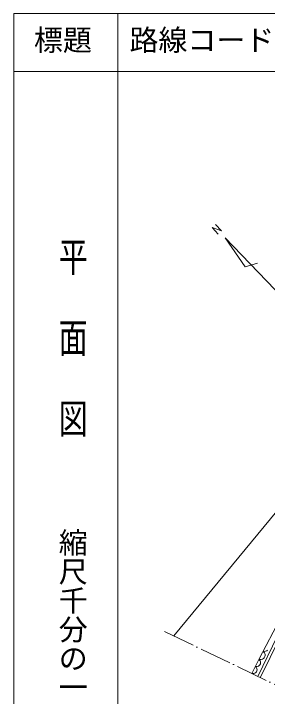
# Model space of a CAD drawing. Units: millimetres, scale not verified. Extents: x 40000 to 680000, y 20000 to 380000.
# Drawn here: x 40000 to 83801, y 261900 to 380000 of the extents above; entities that cross this region are included whole.
import ezdxf
from ezdxf.enums import TextEntityAlignment as Align

# ---------------------------------------------------------------- set-up
doc = ezdxf.new("R2010")
doc.units = ezdxf.units.MM
doc.header["$LTSCALE"] = 1000
doc.linetypes.add('USER1', pattern=[7.000001, 5.508197, -0.688525, 0.114754, -0.688525])
for name, color, linetype, lineweight in [('S-BGD', 7, 'Continuous', 13), ('S-BGD-HTXT', 6, 'Continuous', 13), ('S-SUV', 7, 'Continuous', 13), ('S-TTL', 2, 'Continuous', 13), ('S-TTL-FRAM', 2, 'Continuous', 13)]:
    doc.layers.add(name, color=color, linetype=linetype, lineweight=lineweight)
doc.styles.add('@ＭＳ ゴシック', font='')
doc.styles.add('ＭＳ ゴシック', font='')
doc.styles.get('@ＭＳ ゴシック').set_extended_font_data('@MS Gothic')
doc.styles.get('ＭＳ ゴシック').set_extended_font_data('MS Gothic')

msp = doc.modelspace()

# ---------------------------------------------------------------- linework, layer by layer
at = {"layer": 'S-BGD'}
for p, q in [((75328, 341864), (74262, 342980)), ((74262, 342980), (75910, 342414)), ((75910, 342414), (74834, 343529)), ((76542, 341224), (79963, 336195)), ((76542, 341224), (93811, 323147)), ((79963, 336195), (82100, 336854)), ((82341, 268280), (86061, 275428)), ((82199, 265450), (85501, 272244)), ((85941, 272005), (82649, 265232)), ((83220, 269567), (83085, 269709)), ((83085, 269709), (83278, 269677)), ((83317, 269412), (83220, 269567)), ((83278, 269677), (83462, 269691)), ((83401, 269191), (83317, 269412)), ((83462, 269691), (83692, 269748)), ((83692, 269748), (83859, 269861)), ((81150, 265868), (82341, 268280)), ((82456, 268163), (82341, 268280)), ((82341, 268280), (82534, 268248)), ((82540, 268035), (82456, 268163)), ((82534, 268248), (82718, 268261)), ((82718, 268261), (82948, 268318)), ((82948, 268318), (83115, 268431)), ((83115, 268431), (83256, 268571)), ((83256, 268571), (83372, 268793)), ((83372, 268793), (83405, 268989)), ((83405, 268989), (83401, 269191)), ((81861, 266957), (81746, 267074)), ((81746, 267074), (81907, 267050)), ((81944, 266829), (81861, 266957)), ((81907, 267050), (82060, 267065)), ((82060, 267065), (82251, 267117)), ((82251, 267117), (82389, 267214)), ((82389, 267214), (82504, 267333)), ((82504, 267333), (82596, 267520)), ((82614, 267852), (82540, 268035)), ((82596, 267520), (82621, 267684)), ((82621, 267684), (82614, 267852)), ((81150, 265868), (81311, 265844)), ((81311, 265844), (81464, 265859)), ((81464, 265859), (81655, 265911)), ((81655, 265911), (81793, 266007)), ((81793, 266007), (81908, 266127)), ((81908, 266127), (82001, 266314)), ((82018, 266646), (81944, 266829)), ((82001, 266314), (82025, 266478)), ((82025, 266478), (82018, 266646))]:
    msp.add_line(p, q, dxfattribs=at)
at = {"layer": 'S-BGD-HTXT'}
msp.add_line((67640, 272357), (117500, 332915), dxfattribs=at)
at = {"layer": 'S-BGD-HTXT', "linetype": 'USER1'}
msp.add_line((66059, 273119), (126877, 243788), dxfattribs=at)
at = {"layer": 'S-SUV'}
msp.add_line((58000, 370000), (58000, 20000), dxfattribs=at)
at = {"layer": 'S-TTL'}
for p, q in [((40000, 380000), (40000, 20000)), ((680000, 380000), (40000, 380000)), ((58000, 380000), (58000, 370000)), ((40000, 370000), (680000, 370000))]:
    msp.add_line(p, q, dxfattribs=at)

# ---------------------------------------------------------------- texts
at = {"layer": 'S-SUV', "style": '@ＭＳ ゴシック', "width": 1.4}
msp.add_text('平  面  図', height=3666, rotation=270, dxfattribs=at).set_placement((47277, 341475), align=Align.BOTTOM_LEFT)
at = {"layer": 'S-SUV', "style": '@ＭＳ ゴシック'}
msp.add_text('縮尺千分の一', height=3666, rotation=270, dxfattribs=at).set_placement((47277, 291030), align=Align.BOTTOM_LEFT)
at = {"layer": 'S-TTL-FRAM', "style": 'ＭＳ ゴシック'}
for s, p in [('標題', (43500, 372500)), ('路線コード', (60000, 372500))]:
    msp.add_text(s, height=3666, dxfattribs=at).set_placement(p, align=Align.BOTTOM_LEFT)

doc.saveas('drawing.dxf')
